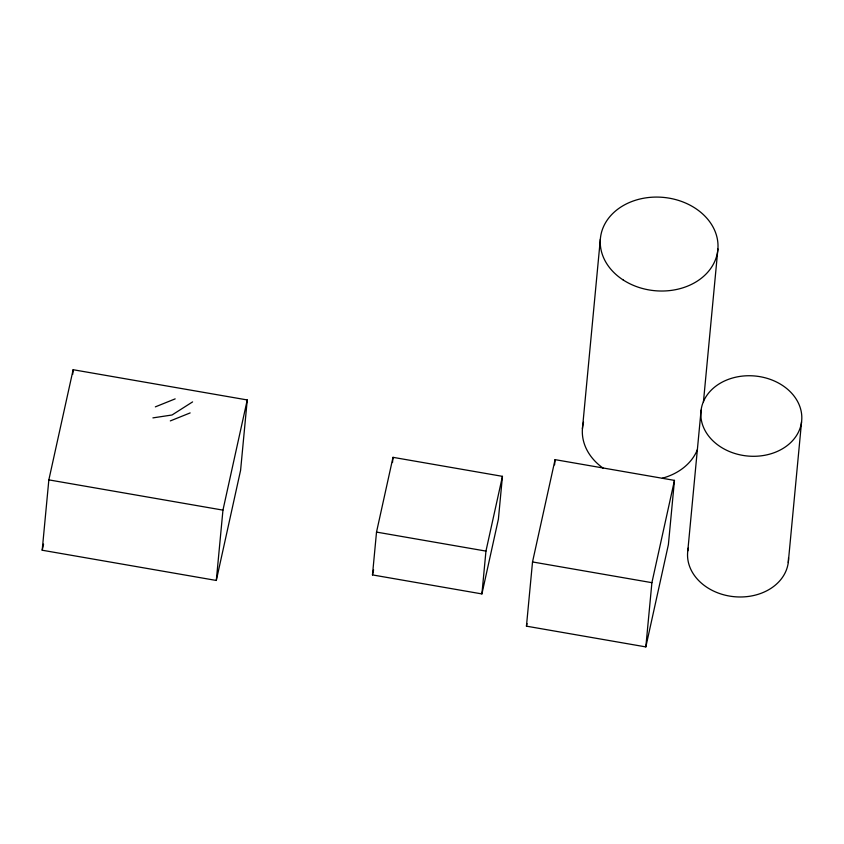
<?xml version="1.0" encoding="UTF-8"?>
<svg xmlns="http://www.w3.org/2000/svg" width="844" height="844" viewBox="0 0 844 844"><rect width="100%" height="100%" fill="white"/><g stroke="black" fill="none" stroke-linecap="round" stroke-linejoin="round"><path stroke-width="1.27" d="M42.2 550.225L48.846 479.877L73.143 369.714L247.25 399.95L240.593 470.298L216.307 580.461L42.2 550.225L43.55 544.106M72.7 374.398L73.143 369.714M216.307 580.461L222.953 510.124L247.25 399.95M372.478 574.912L376.519 532.089L393.009 457.332L502.444 476.343L498.393 519.165L481.913 593.923L372.478 574.912L373.597 569.837M392.513 462.523L393.009 457.332M481.913 593.923L485.954 551.1L502.444 476.343M526.445 626.164L532.522 561.946L555.078 459.642L674.461 480.384L668.395 544.602L645.829 646.905L526.445 626.164L527.015 623.611M554.582 464.886L555.078 459.642M582.423 428.784L600.348 239.168M645.829 646.905L651.906 582.676L674.461 480.384M687.797 550.858L701.1 410.173M703.442 401.934L717.906 248.938M788.264 562.547L801.557 421.863A50.577 40.174 5.4 0 0 730.672 378.576A50.577 40.174 5.4 0 0 721.757 447.615A50.577 40.174 5.4 0 0 801.557 421.863M192.59 401.902L172.028 414.995L152.912 417.885M155.338 406.871L175.172 398.874M170.319 420.913L190.153 412.916M376.519 532.089L485.954 551.1M532.522 561.946L651.906 582.676M48.846 479.877L222.953 510.124M697.482 449.43A58.985 46.853 5.4 0 1 662.371 478.2M603.122 468.146A58.985 46.853 5.4 0 1 583.531 422.179M788.518 557.779A50.577 40.174 5.4 0 1 734.08 596.687A50.577 40.174 5.4 0 1 688.293 548.02M623.231 280.008A58.985 46.853 5.4 0 0 717.505 252.25A58.985 46.853 5.4 0 0 636.661 199.891A58.985 46.853 5.4 0 0 623.231 280.008"/></g></svg>
